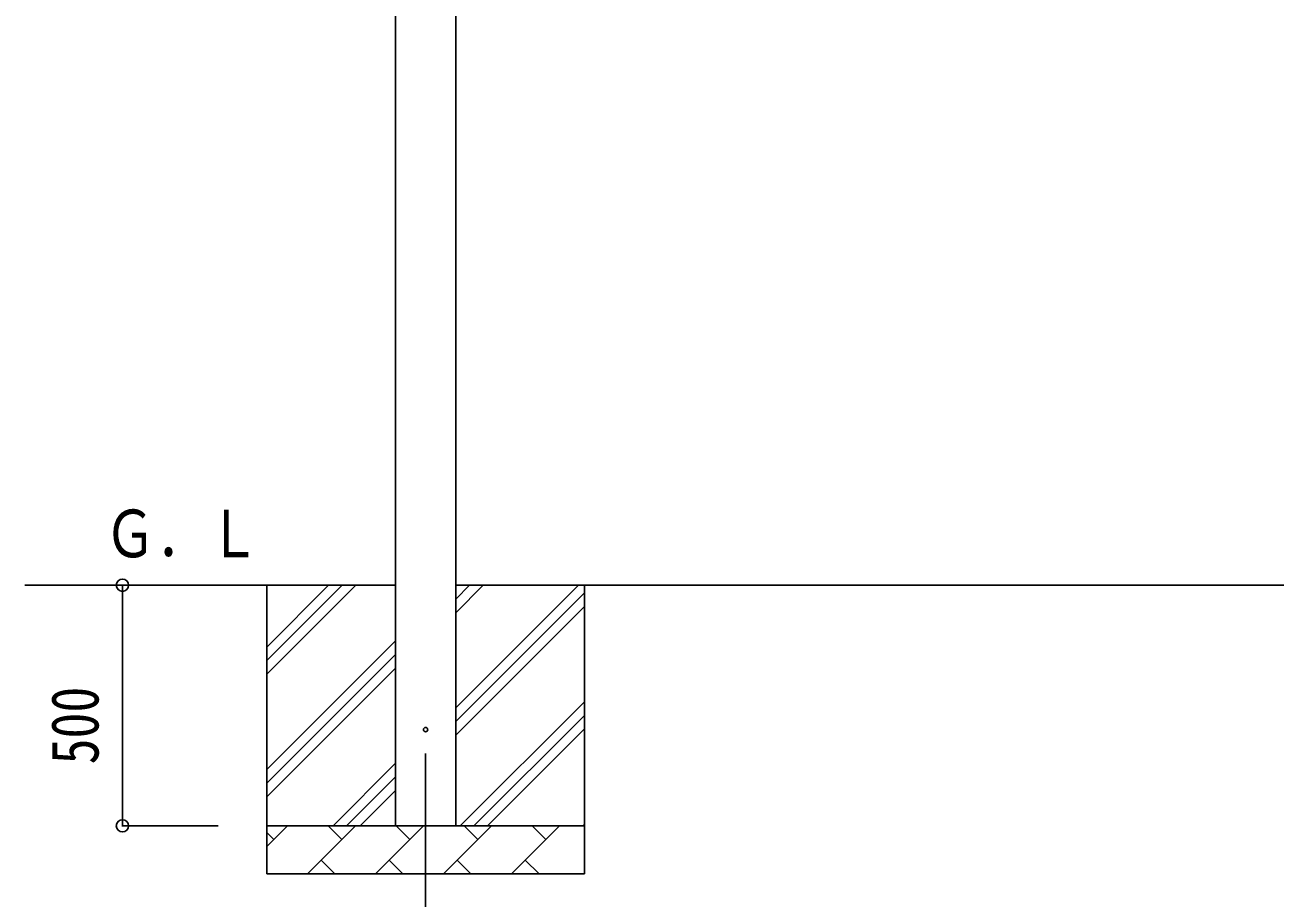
# Model space of a CAD drawing. Units: millimetres, scale not verified. Extents: x -12615 to 12615, y -8910 to 8910.
# Drawn here: x -10919 to -8321, y -5632 to -3818 of the extents above; entities that cross this region are included whole.
import ezdxf
from ezdxf.enums import TextEntityAlignment as Align

# ---------------------------------------------------------------- set-up
doc = ezdxf.new("R2010")
doc.units = ezdxf.units.MM
doc.header["$LTSCALE"] = 40
for name, color, linetype in [('0-3_YKK_12', 2, 'Continuous'), ('0-4_YKK_13', 4, 'Continuous'), ('0-5_YKK_A1', 4, 'Continuous'), ('0-6_YKK_D', 6, 'Continuous')]:
    doc.layers.add(name, color=color, linetype=linetype)
doc.styles.add('ＭＳ ゴシック', font='')
doc.styles.get('ＭＳ ゴシック').set_extended_font_data('MS Gothic')

msp = doc.modelspace()

# ---------------------------------------------------------------- linework, layer by layer
at = {"layer": '0-3_YKK_12'}
msp.add_line((-10086.5, -5332.18), (-10086.5, -5832.18), dxfattribs=at)
at = {"layer": '0-4_YKK_13'}
msp.add_circle((-10086.5, -5282.18), 4.5, dxfattribs=at)
at = {"layer": '0-5_YKK_A1'}
for p, q in [((-10149, -5482.18), (-10149, -2685.18)), ((-10024, -2685.18), (-10024, -5482.18)), ((-10149, -4982.18), (-10919, -4982.18)), ((-10416.5, -4982.18), (-10416.5, -5582.18)), ((-10416.5, -5167.23), (-10231.45, -4982.18)), ((-10416.5, -5138.95), (-10259.74, -4982.18)), ((-10416.5, -5110.67), (-10288.02, -4982.18)), ((-10024, -5237.28), (-9768.9, -4982.18)), ((-10024, -5039.29), (-9966.89, -4982.18)), ((-10024, -5011.01), (-9995.18, -4982.18)), ((-4876, -4982.18), (-10024, -4982.18)), ((-9756.5, -4982.18), (-9756.5, -5582.18)), ((-10024, -5265.57), (-9756.5, -4998.07)), ((-10024, -5293.85), (-9756.5, -5026.35)), ((-10416.5, -5365.22), (-10149, -5097.72)), ((-10416.5, -5393.51), (-10149, -5126.01)), ((-10416.5, -5421.79), (-10149, -5154.29)), ((-10014.35, -5482.18), (-9756.5, -5224.34)), ((-9986.06, -5482.18), (-9756.5, -5252.62)), ((-9957.78, -5482.18), (-9756.5, -5280.91)), ((-10278.9, -5482.18), (-10149, -5352.28)), ((-10250.62, -5482.18), (-10149, -5380.57)), ((-10222.33, -5482.18), (-10149, -5408.85)), ((-9759.79, -5482.18), (-9756.5, -5478.9)), ((-10416.5, -5482.18), (-9756.5, -5482.18)), ((-10416.5, -5525.08), (-10373.61, -5482.18)), ((-10402.16, -5510.74), (-10416.5, -5496.4)), ((-10332.19, -5582.18), (-10232.19, -5482.18)), ((-10260.74, -5510.74), (-10289.29, -5482.18)), ((-10190.77, -5582.18), (-10090.77, -5482.18)), ((-10119.32, -5510.74), (-10147.87, -5482.18)), ((-10049.35, -5582.18), (-9949.35, -5482.18)), ((-9977.9, -5510.74), (-10006.45, -5482.18)), ((-9907.92, -5582.18), (-9807.92, -5482.18)), ((-9836.48, -5510.74), (-9865.03, -5482.18)), ((-10303.63, -5553.63), (-10275.08, -5582.18)), ((-10162.21, -5553.63), (-10133.66, -5582.18)), ((-10020.79, -5553.63), (-9992.24, -5582.18)), ((-9879.37, -5553.63), (-9850.82, -5582.18)), ((-9756.5, -5582.18), (-10416.5, -5582.18))]:
    msp.add_line(p, q, dxfattribs=at)
at = {"layer": '0-6_YKK_D'}
for p, q in [((-10716.5, -4982.18), (-10716.5, -5482.18)), ((-10517.5, -5482.18), (-10717.5, -5482.18))]:
    msp.add_line(p, q, dxfattribs=at)
for centre in [(-10716.5, -4982.18), (-10716.5, -5482.18)]:
    msp.add_circle(centre, 12.75, dxfattribs=at)

# ---------------------------------------------------------------- texts
at = {"layer": '0-5_YKK_A1', "style": 'ＭＳ ゴシック', "width": 0.8}
msp.add_text('Ｇ．Ｌ', height=98.97, dxfattribs=at).set_placement((-10754.6, -4953.73), align=Align.BOTTOM_LEFT)
at = {"layer": '0-6_YKK_D', "style": 'ＭＳ ゴシック', "width": 0.8}
msp.add_text('500', height=98.97, rotation=90, dxfattribs=at).set_placement((-10736.5, -5354.58), align=Align.BOTTOM_LEFT)

doc.saveas('drawing.dxf')
